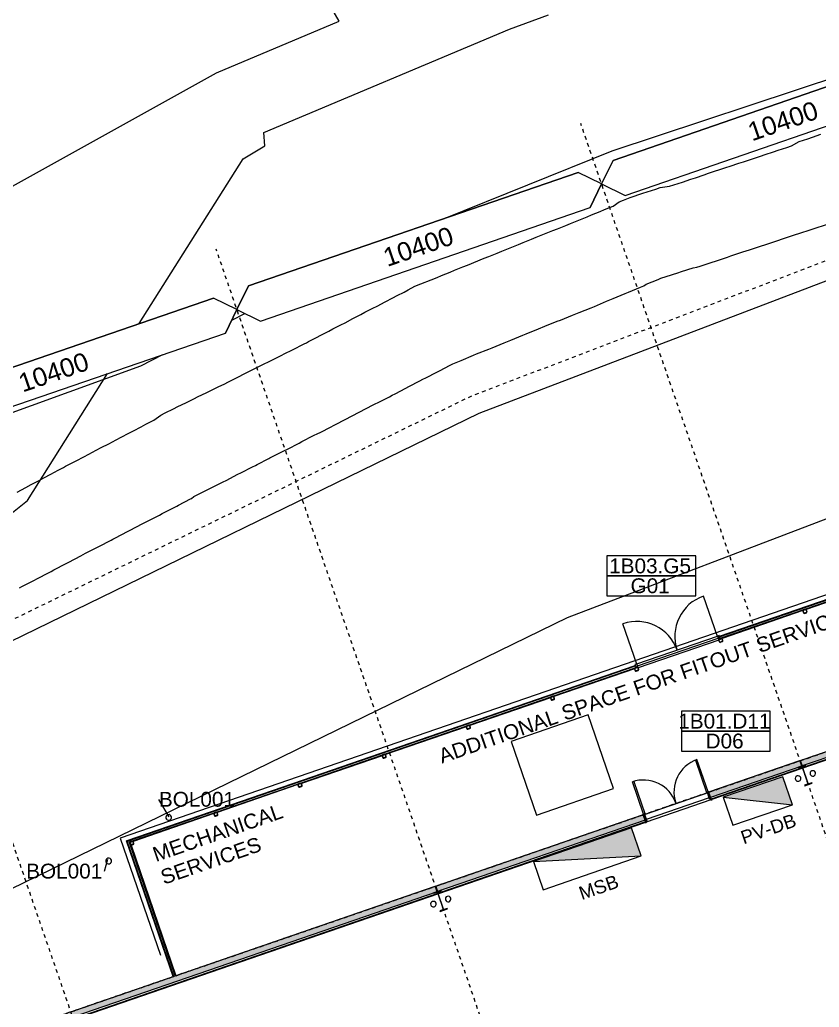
# Model space of a CAD drawing. Header units: metres. Extents: x -2477 to -2300, y 3875 to 4051.
# Drawn here: x -2451.52 to -2429.96, y 3998.58 to 4025.2 of the extents above; entities that cross this region are included whole.
import ezdxf

# ---------------------------------------------------------------- set-up
doc = ezdxf.new("R2010")
doc.units = ezdxf.units.M
for name, pattern in [('BOUNDARY Tighter', [0.008, 0.004, -0.002, 0, -0.002]), ('Grid Line', [0.021, 0.012, -0.003, 0.003, -0.003]), ('Overhead', [0.004, 0.0025, -0.0015])]:
    doc.linetypes.add(name, pattern=pattern)
for name, color, linetype, lineweight in [('A-ANNO-KEYN', 231, 'Continuous', 5), ('A-ANNO-NOTE', 131, 'Continuous', 5), ('A-DETL', 90, 'Continuous', 13), ('A-DETL-GENF', 92, 'Continuous', 5), ('A-DOOR', 31, 'Continuous', 5), ('A-DOOR-FRAM', 31, 'Continuous', 5), ('A-DOOR-IDEN', 31, 'Continuous', 5), ('A-FLOR', 192, 'Continuous', 5), ('A-FLOR-OVHD', 1, 'Overhead', 5), ('A-GENM', 13, 'Continuous', 5), ('A-GLAZ-CWMG', 51, 'Continuous', 5), ('A-WALL', 113, 'Continuous', 5), ('A-WALL-FNSH', 113, 'Continuous', 13), ('A-WALL-PATT', 111, 'Continuous', 13), ('C-PRKG', 70, 'Continuous', 5), ('C-TOPO', 7, 'Continuous', 5), ('C-TOPO-MAJR', 7, 'Continuous', 20), ('C-TOPO-MINR', 7, 'Continuous', 5), ('G-ANNO-TEXT', 231, 'Continuous', 5), ('P-SANR-FIXT', 6, 'Continuous', 5), ('S-BEAM', 12, 'Continuous', 5), ('S-COLS', 52, 'Continuous', 5), ('S-GRID', 1, 'Continuous', 5)]:
    doc.layers.add(name, color=color, linetype=linetype, lineweight=lineweight)
doc.styles.add('Arial', font='arial.ttf', dxfattribs={"height": 0.5})
doc.styles.add('Arial_1', font='arial.ttf', dxfattribs={"height": 0.36})
doc.styles.add('Arial_3', font='arial.ttf', dxfattribs={"height": 0.4})

# ---------------------------------------------------------------- blocks, each defined once
blk = doc.blocks.new('Mechanical - Condensers - Mechanical - Condensers-1249279-GA - Part A')
at = {"layer": 'A-GENM', "lineweight": 13}
for p, q in [((-2436.186, 4006.458), (-2438.266, 4005.742)), ((-2435.503, 4004.473), (-2436.186, 4006.458)), ((-2438.266, 4005.742), (-2437.583, 4003.756)), ((-2437.583, 4003.756), (-2435.503, 4004.473))]:
    blk.add_line(p, q, dxfattribs=at)
blk = doc.blocks.new('Downpipe - L Spreader - Default-3252010-GA - Part A')
at = {"layer": 'P-SANR-FIXT'}
for start, end in [(0, 180), (180, 0)]:
    blk.add_arc((-0.04, 0.15), 0.075, start, end, dxfattribs=at)
blk = doc.blocks.new('Downpipe - L Spreader - Default-3251983-GA - Part A')
at = {"layer": 'P-SANR-FIXT'}
for start, end in [(360, 180), (180, 360)]:
    blk.add_arc((-0.04, -0.15), 0.075, start, end, dxfattribs=at)
blk = doc.blocks.new('Structural Framing 2 - Structural Framing 1-1620312-GA - Part A')
at = {"layer": 'S-BEAM', "lineweight": 13}
for p, q in [((-2430.325, 4005.116), (-2430.522, 4005.048)), ((-2430.522, 4005.048), (-2430.518, 4005.035)), ((-2430.518, 4005.035), (-2430.437, 4005.063)), ((-2430.419, 4005.054), (-2430.265, 4004.607)), ((-2430.256, 4004.61), (-2430.41, 4005.057)), ((-2430.401, 4005.075), (-2430.32, 4005.103)), ((-2430.32, 4005.103), (-2430.325, 4005.116)), ((-2430.35, 4004.548), (-2430.153, 4004.616)), ((-2430.157, 4004.629), (-2430.238, 4004.601)), ((-2430.153, 4004.616), (-2430.157, 4004.629)), ((-2430.274, 4004.589), (-2430.355, 4004.561)), ((-2430.355, 4004.561), (-2430.35, 4004.548))]:
    blk.add_line(p, q, dxfattribs=at)
for centre, start, end in [((-2430.432, 4005.05), 19.0004, 109.0004), ((-2430.397, 4005.062), 109.0004, 199.0004), ((-2430.278, 4004.602), 289.0004, 19.0004), ((-2430.243, 4004.614), 199.0004, 289.0004)]:
    blk.add_arc(centre, 0.014, start, end, dxfattribs=at)
blk = doc.blocks.new('Door-Hinge-Double EXTERNAL - 2040x920x920x40-Solid Core-Metal Frame-Double Rebate Wraparound GRILLE-3531033-GA - Part A')
at = {"layer": 'A-DOOR'}
for p, q in [((-0.921, -0.1195), (-0.921, -1.0395)), ((-0.881, -0.1195), (-0.921, -0.1195)), ((-0.881, -1.0395), (-0.881, -0.1195)), ((0.881, -1.0395), (0.881, -0.1195)), ((0.881, -0.1195), (0.921, -0.1195)), ((0.921, -0.1195), (0.921, -1.0395)), ((-0.921, -1.0395), (-0.881, -1.0395)), ((0.921, -1.0395), (0.881, -1.0395))]:
    blk.add_line(p, q, dxfattribs=at)
for centre, start, end in [((-0.921, -0.1195), 270, 0), ((0.921, -0.1195), 180, 270)]:
    blk.add_arc(centre, 0.92, start, end, dxfattribs=at)
blk = doc.blocks.new('X_Door-Frame-Metal - Standard-3351241-GA - Part A')
at = {"layer": 'A-DOOR-FRAM'}
for p, q in [((-0.943, 0.1195), (-0.923, 0.1195)), ((-0.943, 0.1055), (-0.943, 0.1195)), ((-0.928, 0.1055), (-0.943, 0.1055)), ((-0.941, 0.1175), (-0.941, 0.1075)), ((-0.925, 0.1175), (-0.941, 0.1175)), ((-0.941, 0.1075), (-0.941, 0.1175)), ((-0.941, 0.1075), (-0.928, 0.1075)), ((-0.928, 0.1075), (-0.928, 0.1055)), ((-0.925, 0.0765), (-0.925, 0.1175)), ((-0.9, 0.0765), (-0.925, 0.0765)), ((-0.923, 0.1195), (-0.923, 0.0785)), ((-0.923, 0.0785), (-0.898, 0.0785)), ((-0.9, -0.0765), (-0.9, 0.0765)), ((-0.898, 0.0785), (-0.898, -0.0785)), ((0.898, 0.0785), (0.923, 0.0785)), ((0.898, -0.0785), (0.898, 0.0785)), ((0.9, 0.0765), (0.9, -0.0765)), ((0.925, 0.0765), (0.9, 0.0765)), ((0.923, 0.1195), (0.943, 0.1195)), ((0.923, 0.0785), (0.923, 0.1195)), ((0.925, 0.1175), (0.925, 0.0765)), ((0.941, 0.1175), (0.925, 0.1175)), ((0.928, 0.1055), (0.928, 0.1075)), ((0.928, 0.1075), (0.941, 0.1075)), ((0.943, 0.1055), (0.928, 0.1055)), ((0.941, 0.1075), (0.941, 0.1175)), ((0.941, 0.1175), (0.941, 0.1075)), ((0.943, 0.1195), (0.943, 0.1055)), ((-0.943, -0.1055), (-0.928, -0.1055)), ((-0.943, -0.1195), (-0.943, -0.1055)), ((-0.923, -0.1195), (-0.943, -0.1195)), ((-0.941, -0.1075), (-0.941, -0.1175)), ((-0.928, -0.1075), (-0.941, -0.1075)), ((-0.941, -0.1175), (-0.941, -0.1075)), ((-0.941, -0.1175), (-0.925, -0.1175)), ((-0.928, -0.1055), (-0.928, -0.1075)), ((-0.925, -0.0765), (-0.9, -0.0765)), ((-0.925, -0.1175), (-0.925, -0.0765)), ((-0.923, -0.0785), (-0.923, -0.1195)), ((-0.898, -0.0785), (-0.923, -0.0785)), ((0.923, -0.0785), (0.898, -0.0785)), ((0.9, -0.0765), (0.925, -0.0765)), ((0.923, -0.1195), (0.923, -0.0785)), ((0.943, -0.1195), (0.923, -0.1195)), ((0.925, -0.0765), (0.925, -0.1175)), ((0.925, -0.1175), (0.941, -0.1175)), ((0.928, -0.1055), (0.943, -0.1055)), ((0.928, -0.1075), (0.928, -0.1055)), ((0.941, -0.1075), (0.928, -0.1075)), ((0.941, -0.1175), (0.941, -0.1075)), ((0.941, -0.1075), (0.941, -0.1175)), ((0.943, -0.1055), (0.943, -0.1195))]:
    blk.add_line(p, q, dxfattribs=at)
blk = doc.blocks.new('Structural Framing 36 - Structural Framing 1-1636954-GA - Part A')
at = {"layer": 'S-BEAM', "lineweight": 13}
for p, q in [((-2440.158, 4001.73), (-2440.356, 4001.662)), ((-2440.351, 4001.649), (-2440.27, 4001.677)), ((-2440.235, 4001.689), (-2440.154, 4001.717)), ((-2440.154, 4001.717), (-2440.158, 4001.73)), ((-2440.356, 4001.662), (-2440.351, 4001.649)), ((-2440.253, 4001.668), (-2440.098, 4001.221)), ((-2440.089, 4001.224), (-2440.244, 4001.671)), ((-2440.107, 4001.203), (-2440.188, 4001.175)), ((-2440.188, 4001.175), (-2440.184, 4001.162)), ((-2440.184, 4001.162), (-2439.986, 4001.23)), ((-2439.991, 4001.243), (-2440.072, 4001.215)), ((-2439.986, 4001.23), (-2439.991, 4001.243))]:
    blk.add_line(p, q, dxfattribs=at)
for centre, start, end in [((-2440.266, 4001.664), 19.0004, 109.0004), ((-2440.23, 4001.676), 109.0004, 199.0004), ((-2440.112, 4001.216), 289.0004, 19.0004), ((-2440.076, 4001.228), 199.0004, 289.0004)]:
    blk.add_arc(centre, 0.014, start, end, dxfattribs=at)
blk = doc.blocks.new('Bollard_Typical - 150mm Diameter - BOL001 _fixed_-V15-GA - Part A')
at = {"layer": 'C-PRKG'}
for start, end in [(360, 180), (180, 0)]:
    blk.add_arc((0.0012, -0.075), 0.075, start, end, dxfattribs=at)
blk = doc.blocks.new('Rectangular Mullion - LVR002 - Swaged Louvre-3470593-GA - Part A')
at = {"layer": 'A-GLAZ-CWMG'}
for p, q in [((-2437.143, 4006.967), (-2434.926, 4007.73)), ((-2434.94, 4007.704), (-2437.116, 4006.955)), ((-2434.893, 4007.72), (-2434.931, 4007.707)), ((-2434.914, 4007.779), (-2434.9, 4007.739)), ((-2434.897, 4007.73), (-2434.893, 4007.72)), ((-2439.412, 4006.185), (-2437.195, 4006.949)), ((-2437.209, 4006.923), (-2439.385, 4006.173)), ((-2437.125, 4006.952), (-2437.2, 4006.926)), ((-2441.682, 4005.404), (-2439.464, 4006.167)), ((-2439.478, 4006.141), (-2441.654, 4005.392)), ((-2439.394, 4006.17), (-2439.47, 4006.144)), ((-2443.951, 4004.622), (-2441.734, 4005.386)), ((-2441.748, 4005.36), (-2443.924, 4004.611)), ((-2441.663, 4005.389), (-2441.739, 4005.363)), ((-2446.22, 4003.841), (-2444.003, 4004.605)), ((-2443.933, 4004.608), (-2444.008, 4004.582)), ((-2444.017, 4004.579), (-2446.193, 4003.829)), ((-2448.489, 4003.06), (-2446.272, 4003.823)), ((-2446.202, 4003.826), (-2446.277, 4003.8)), ((-2446.286, 4003.797), (-2448.462, 4003.048)), ((-2448.567, 4003.033), (-2448.541, 4003.042)), ((-2448.471, 4003.045), (-2448.542, 4003.02))]:
    blk.add_line(p, q, dxfattribs=at)
blk = doc.blocks.new('Rectangular Mullion - LVR002 - Swaged Louvre-V156-GA - Part A')
at = {"layer": 'A-GLAZ-CWMG'}
for p, q in [((-2448.639, 4003.068), (-2434.918, 4007.792)), ((-2434.915, 4007.783), (-2448.627, 4003.062)), ((-2448.621, 4003.059), (-2434.914, 4007.779)), ((-2434.918, 4007.792), (-2434.915, 4007.783)), ((-2434.914, 4007.779), (-2434.915, 4007.783)), ((-2448.627, 4003.062), (-2448.621, 4003.059))]:
    blk.add_line(p, q, dxfattribs=at)
blk = doc.blocks.new('Rectangular Mullion - LVR002 - Swaged Louvre-3470639-GA - Part A')
at = {"layer": 'A-GLAZ-CWMG'}
for p, q in [((-2432.632, 4008.525), (-2421.286, 4012.432)), ((-2421.325, 4012.397), (-2423.503, 4011.647)), ((-2421.28, 4012.413), (-2421.315, 4012.401)), ((-2421.3, 4012.472), (-2421.286, 4012.432)), ((-2421.286, 4012.432), (-2421.284, 4012.427)), ((-2421.281, 4012.419), (-2421.28, 4012.413)), ((-2423.594, 4011.616), (-2425.773, 4010.866)), ((-2423.513, 4011.644), (-2423.585, 4011.619)), ((-2425.863, 4010.835), (-2428.042, 4010.085)), ((-2425.782, 4010.863), (-2425.854, 4010.838)), ((-2428.133, 4010.053), (-2430.311, 4009.303)), ((-2428.051, 4010.081), (-2428.123, 4010.057)), ((-2430.402, 4009.272), (-2432.58, 4008.522)), ((-2430.321, 4009.3), (-2430.392, 4009.275)), ((-2432.59, 4008.519), (-2432.625, 4008.506))]:
    blk.add_line(p, q, dxfattribs=at)
blk = doc.blocks.new('Rectangular Mullion - LVR002 - Swaged Louvre-V157-GA - Part A')
at = {"layer": 'A-GLAZ-CWMG'}
for p, q in [((-2421.301, 4012.476), (-2432.673, 4008.56)), ((-2432.672, 4008.556), (-2421.3, 4012.472)), ((-2432.65, 4008.579), (-2421.304, 4012.485)), ((-2421.304, 4012.485), (-2421.301, 4012.476)), ((-2421.3, 4012.472), (-2421.301, 4012.476)), ((-2432.673, 4008.56), (-2432.672, 4008.556))]:
    blk.add_line(p, q, dxfattribs=at)
blk = doc.blocks.new('Rectangular Mullion - LVR002 - Swaged Louvre-3470592-GA - Part A')
at = {"layer": 'A-GLAZ-CWMG'}
for p, q in [((-2447.324, 3999.421), (-2448.567, 4003.033)), ((-2448.542, 4003.02), (-2448.52, 4002.956)), ((-2448.516, 4002.947), (-2447.305, 3999.427))]:
    blk.add_line(p, q, dxfattribs=at)
blk = doc.blocks.new('Rectangular Mullion - LVR002 - Swaged Louvre-V159-GA - Part A')
at = {"layer": 'A-GLAZ-CWMG'}
for p, q in [((-2447.377, 3999.403), (-2448.639, 4003.068)), ((-2448.621, 4003.059), (-2448.627, 4003.062)), ((-2448.627, 4003.062), (-2447.368, 3999.406)), ((-2447.364, 3999.407), (-2448.621, 4003.059)), ((-2447.368, 3999.406), (-2447.364, 3999.407))]:
    blk.add_line(p, q, dxfattribs=at)
blk = doc.blocks.new('aba - Structural Column - Steel - SHS - SHS100x100x9-3123692-GA - Part A')
at = {"layer": 'S-COLS', "lineweight": 15}
for p, q in [((-0.05, 0.0275), (-0.05, -0.0275)), ((-0.041, -0.0275), (-0.041, 0.0275)), ((0.0275, 0.05), (-0.0275, 0.05)), ((-0.0275, 0.041), (0.0275, 0.041)), ((0.041, 0.0275), (0.041, -0.0275)), ((0.05, -0.0275), (0.05, 0.0275)), ((0.0275, -0.041), (-0.0275, -0.041)), ((-0.0275, -0.05), (0.0275, -0.05))]:
    blk.add_line(p, q, dxfattribs=at)
for centre, radius, start, end in [((-0.0275, 0.0275), 0.0225, 90, 180), ((-0.0275, 0.0275), 0.0135, 90, 180), ((0.0275, 0.0275), 0.0225, 360, 90), ((0.0275, 0.0275), 0.0135, 0, 90), ((-0.0275, -0.0275), 0.0225, 180, 270), ((-0.0275, -0.0275), 0.0135, 180, 270), ((0.0275, -0.0275), 0.0135, 270, 0), ((0.0275, -0.0275), 0.0225, 270, 360)]:
    blk.add_arc(centre, radius, start, end, dxfattribs=at)
blk = doc.blocks.new('aba - Structural Column - Steel - SHS - SHS100x100x9-V165-GA - Part A')
at = {"layer": 'S-COLS', "lineweight": 15}
for p, q in [((-0.05, 0.018), (-0.05, -0.028)), ((-0.041, -0.028), (-0.041, 0.027)), ((0.027, 0.05), (-0.028, 0.05)), ((-0.028, 0.041), (0.027, 0.041)), ((0.041, 0.027), (0.041, -0.028)), ((0.05, -0.028), (0.05, 0.027)), ((0.027, -0.041), (-0.028, -0.041)), ((-0.028, -0.05), (0.027, -0.05))]:
    blk.add_line(p, q, dxfattribs=at)
for centre, radius, start, end in [((-0.028, 0.027), 0.0225, 90, 176.1889), ((-0.028, 0.027), 0.0135, 90, 180), ((0.027, 0.027), 0.0225, 360, 90), ((0.027, 0.027), 0.0135, 0, 90), ((-0.028, -0.028), 0.0225, 180, 270), ((-0.028, -0.028), 0.0135, 180, 270), ((0.027, -0.028), 0.0225, 270, 360), ((0.027, -0.028), 0.0135, 270, 0)]:
    blk.add_arc(centre, radius, start, end, dxfattribs=at)
blk = doc.blocks.new('Curtain_Wall_Louvre_DoubleDoor - Louvre Double Door-3474538-GA - Part A')
at = {"layer": 'A-DOOR'}
for p, q in [((-1.15, 0.065), (-1.15, 0.067)), ((-1.15, 0.067), (1.15, 0.067)), ((-1.15, 0.008), (-1.15, 0.065)), ((-1.15, 0.065), (1.15, 0.065)), ((1.15, 0.008), (-1.15, 0.008)), ((1.15, 0.067), (1.15, 0.065)), ((1.15, 0.065), (1.15, 0.008)), ((-1.15, -0.042), (-1.15, -1.192)), ((1.15, -0.042), (1.15, -1.192))]:
    blk.add_line(p, q, dxfattribs=at)
for centre, start, end in [((-1.15, -0.042), 270, 0), ((1.15, -0.042), 180, 270)]:
    blk.add_arc(centre, 1.15, start, end, dxfattribs=at)
blk = doc.blocks.new('Rectangular Mullion - 50x100mm-3470303-GA - Part A')
at = {"layer": 'A-GLAZ-CWMG'}
blk.add_line((-2391.276, 4022.85), (-2389.101, 4023.599), dxfattribs=at)
blk = doc.blocks.new('Rectangular Mullion - 50x100mm-3397065-GA - Part A')
at = {"layer": 'A-GLAZ-CWMG'}
for p, q in [((-0.05, 0.05), (0, 0.05)), ((-0.05, -0.008), (-0.05, 0.05)), ((0, 0.05), (0, -0.035)), ((0, -0.05), (-0.038, -0.05)), ((0, -0.044), (0, -0.05))]:
    blk.add_line(p, q, dxfattribs=at)
blk = doc.blocks.new('Rectangular Mullion - 50x100mm-V177-GA - Part A')
at = {"layer": 'A-GLAZ-CWMG'}
for p, q in [((0, 0.05), (-0.05, 0.05)), ((-0.05, 0.05), (-0.05, -0.008)), ((0, -0.035), (0, 0.05)), ((-0.038, -0.05), (0, -0.05)), ((0, -0.05), (0, -0.044))]:
    blk.add_line(p, q, dxfattribs=at)
blk = doc.blocks.new('Dimension - Grids _2D_ - 1-200-1063973-GA - Part A')
at = {"layer": 'A-DETL-GENF'}
for p, q in [((-4.523, 0.5), (-5.023, 0)), ((-5.023, 0), (-4.523, 0.5)), ((4.877, 0.5), (-4.523, 0.5)), ((-4.523, 0.5), (4.877, 0.5)), ((5.377, 0), (4.877, 0.5)), ((5.377, 0), (4.877, 0.5)), ((-5.023, 0), (-4.523, -0.5)), ((-5.023, 0), (-4.523, -0.5)), ((4.877, -0.5), (5.377, 0)), ((5.377, 0), (4.877, -0.5)), ((-4.523, -0.5), (4.877, -0.5)), ((-4.523, -0.5), (4.877, -0.5))]:
    blk.add_line(p, q, dxfattribs=at)
blk = doc.blocks.new('AA_DOOR_MARK _ TYPE MARK_HA2 - Mark _ Type Mark-1751130-GA - Part A')
at = {"layer": 'A-DOOR-IDEN'}
for p, q in [((0.00597, 0.0027), (-0.006, 0.0027)), ((-0.006, 0.0027), (-0.006, 0)), ((0.00597, 0), (0.00597, 0.0027)), ((0.00597, 0), (-0.006, 0)), ((0.00597, -0.0027), (0.00597, 0)), ((-0.006, 0), (0.00597, 0)), ((-0.006, 0), (-0.006, -0.0027)), ((-0.006, -0.0027), (0.00597, -0.0027))]:
    blk.add_line(p, q, dxfattribs=at)

msp = doc.modelspace()

# ---------------------------------------------------------------- hatches: boundary and pattern name
at = {"layer": 'A-DETL-GENF'}
for points in [[(-2430.6783, 4004.0363), (-2430.9388, 4004.7927), (-2432.5461, 4004.2392)], [(-2435.0218, 4003.4132), (-2437.6664, 4002.5025), (-2434.7614, 4002.6567)]]:
    msp.add_hatch(color=7, dxfattribs=at).paths.add_polyline_path(points)
at = {"layer": 'A-WALL-PATT', "lineweight": 5}
h = msp.add_hatch(dxfattribs=at)
h.set_pattern_fill('FP_2', color=256, style=0, pattern_type=2)
h.set_pattern_definition([(50, (0, 0), (1.45712932, -0.12721804), [0.1524, -1.676]), (355, (0, 0), (-0.281945, 1.5283891), [0.12192, -1.341]), (100.451, (0.1215, -0.0106), (1.1754654, 1.40045604), [0.12952, -1.425]), (46.184, (0, 0.4064), (2.1690393, -0.336383), [0.2286, -2.515]), (96.636, (0.1807, 0.3784), (1.8989447, 1.9797078), [0.19428, -2.137]), (351.184, (0, 0.4064), (1.8987952, 1.9793723), [0.18288, -2.012]), (21, (0.2032, 0.3048), (1.2127575, -0.81769772), [0.1524, -1.676]), (326, (0.2032, 0.3048), (0.4943831, 1.4734489), [0.12192, -1.341]), (71.451, (0.3043, 0.2366), (1.70703975, 0.65498953), [0.12952, -1.425]), (37.5, (0, 0), (0.02470865, 0.67643463), [0.06706, -1.258, 0.06706, -1.294, -1.346]), (37.5, (0, 0), (0.02470865, 0.67643463), [-2.686, 0.06706, -1.279]), (7.5, (0, 0), (0.5345543, 0.80143977), [0.06706, -0.70917, 0.06706, -1.227, -0.51308]), (7.5, (0, 0), (0.5345543, 0.80143977), [-2.071, 0.06706, -0.44602]), (327.5, (-0.45314, 0), (1.08472329, -0.04582854), [0.06706, -0.44094, 0.06706, -1.518, -2.103]), (327.5, (-0.45314, 0), (1.08472329, -0.04582854), [-2.093, 0.06706, -2.036]), (317.5, (-0.6563, 0), (1.18503097, 0.20341692), [0.06706, -0.59334, 0.06706, -0.98552, -1.494]), (317.5, (-0.6563, 0), (1.18503097, 0.20341692), [-1.713, 0.06706, -1.426])])
h.paths.add_polyline_path([(-2458.3605, 3995.4619), (-2450.0974, 3998.3072), (-2450.143, 3998.4396), (-2450.1557, 3998.4458), (-2458.4093, 3995.6037)])
h.paths.add_polyline_path([(-2450.0832, 3998.3121), (-2440.264, 4001.6932), (-2440.3096, 4001.8255), (-2440.3223, 4001.8317), (-2450.1226, 3998.4572), (-2450.1288, 3998.4444)])
h.paths.add_polyline_path([(-2440.2498, 4001.6981), (-2434.6557, 4003.6243), (-2434.7045, 4003.7661), (-2440.2892, 4001.8431), (-2440.2954, 4001.8304)])
h.paths.add_polyline_path([(-2432.8913, 4004.2318), (-2430.4306, 4005.0791), (-2430.4762, 4005.2115), (-2430.4889, 4005.2177), (-2432.9399, 4004.373), (-2432.9125, 4004.2931)])
h.paths.add_polyline_path([(-2430.4165, 4005.084), (-2420.5973, 4008.4651), (-2420.6429, 4008.5975), (-2420.6556, 4008.6037), (-2430.4558, 4005.2291), (-2430.462, 4005.2164)])
h.paths.add_polyline_path([(-2420.5831, 4008.47), (-2413.5778, 4010.8822), (-2413.6266, 4011.024), (-2420.6225, 4008.6151), (-2420.6287, 4008.6024), (-2420.5952, 4008.5051)])
h.paths.add_polyline_path([(-2411.8134, 4011.4897), (-2410.7639, 4011.8511), (-2410.8095, 4011.9835), (-2410.8222, 4011.9897), (-2411.862, 4011.6309), (-2411.8345, 4011.551)])
h.paths.add_polyline_path([(-2410.7497, 4011.856), (-2401.3081, 4015.1071), (-2401.3537, 4015.2394), (-2401.3664, 4015.2456), (-2406.7625, 4013.3876), (-2406.7565, 4013.3703), (-2408.3322, 4012.8277), (-2408.3382, 4012.845), (-2410.7891, 4012.0011), (-2410.7953, 4011.9884)])
h.paths.add_polyline_path([(-2401.294, 4015.1119), (-2391.853, 4018.3628), (-2391.8986, 4018.4952), (-2391.9113, 4018.5014), (-2401.3333, 4015.257), (-2401.3395, 4015.2443)])
h.paths.add_polyline_path([(-2391.8388, 4018.3677), (-2382.3978, 4021.6186), (-2382.4434, 4021.7509), (-2382.4561, 4021.7571), (-2391.8782, 4018.5128), (-2391.8844, 4018.5001)])
h.paths.add_polyline_path([(-2382.3836, 4021.6234), (-2371.8695, 4025.2438), (-2371.9183, 4025.3857), (-2382.423, 4021.7685), (-2382.4292, 4021.7558)])
h.paths.add_polyline_path([(-2370.1052, 4025.8514), (-2363.4875, 4028.1301), (-2363.5331, 4028.2624), (-2363.5458, 4028.2686), (-2370.1538, 4025.9925), (-2370.1263, 4025.9127)])
h.paths.add_polyline_path([(-2363.4733, 4028.1349), (-2356.7555, 4030.4481), (-2356.8044, 4030.5899), (-2363.5127, 4028.28), (-2363.5189, 4028.2673), (-2363.4813, 4028.1582)])
h.paths.add_polyline_path([(-2354.9912, 4031.0556), (-2353.9417, 4031.417), (-2353.9905, 4031.5588), (-2355.0398, 4031.1968), (-2355.0123, 4031.1169)])
h = msp.add_hatch(dxfattribs=at)
h.set_pattern_fill('FP_1', color=256, style=0, pattern_type=2)
h.set_pattern_definition([(0, (0, 0), (0.8128, 0.2032), [0.06706, -0.54254, 0.06706, -0.54254, -3.251]), (0, (0, 0), (0.8128, 0.2032), [-1.219, 0.06706, -1.152, 0.06706, -0.54254, -1.422]), (0, (0, 0), (0.8128, 0.2032), [-3.048, 0.06706, -0.33934, 0.06706, -0.94894]), (120, (0.3048, 0.1016), (-0.582376362, 0.602305448), [0.06706, -0.54254, 0.06706, -0.54254, -3.251]), (120, (0.3048, 0.1016), (-0.582376362, 0.602305448), [-1.219, 0.06706, -1.152, 0.06706, -0.54254, -1.422]), (120, (0.3048, 0.1016), (-0.582376362, 0.602305448), [-3.048, 0.06706, -0.33934, 0.06706, -0.94894]), (240, (0.4064, 0.508), (-0.230423638, -0.805505448), [0.06706, -0.54254, 0.06706, -0.54254, -3.251]), (240, (0.4064, 0.508), (-0.230423638, -0.805505448), [-1.219, 0.06706, -1.152, 0.06706, -0.54254, -1.422]), (240, (0.4064, 0.508), (-0.230423638, -0.805505448), [-3.048, 0.06706, -0.33934, 0.06706, -0.94894])])
h.paths.add_polyline_path([(-2458.3413, 3995.4061), (-2458.2498, 3995.4376), (-2458.2527, 3995.4461), (-2458.3442, 3995.4146)])
h.paths.add_polyline_path([(-2458.0607, 3995.5027), (-2434.6367, 4003.5692), (-2434.641, 4003.5765), (-2437.7191, 4002.5166), (-2458.0636, 3995.5112)])
h.paths.add_polyline_path([(-2432.8721, 4004.1761), (-2425.0632, 4006.8649), (-2425.0662, 4006.8734), (-2432.8751, 4004.1846), (-2432.8729, 4004.1784)])
h.paths.add_polyline_path([(-2422.4158, 4007.7765), (-2413.5588, 4010.8271), (-2413.5631, 4010.8344), (-2422.4187, 4007.7851), (-2422.4171, 4007.7805)])
h.paths.add_polyline_path([(-2411.7942, 4011.4339), (-2371.8505, 4025.1887), (-2371.8549, 4025.196), (-2411.7971, 4011.4424), (-2411.795, 4011.4362)])
h.paths.add_polyline_path([(-2370.0859, 4025.7956), (-2356.7366, 4030.393), (-2356.7409, 4030.4003), (-2356.8434, 4030.365), (-2370.0889, 4025.8041), (-2370.0867, 4025.7979)])
h.paths.add_polyline_path([(-2354.972, 4030.9998), (-2353.9225, 4031.3612), (-2353.9254, 4031.3697), (-2354.9749, 4031.0084), (-2354.9728, 4031.0022)])

# ---------------------------------------------------------------- linework, layer by layer
at = {"layer": 'A-ANNO-KEYN'}
for p, q in [((-2447.4865, 4003.7126), (-2447.7654, 4004.1767)), ((-2449.151, 4002.5603), (-2449.2402, 4002.2402))]:
    msp.add_line(p, q, dxfattribs=at)
at = {"layer": 'A-DETL', "linetype": 'BOUNDARY Tighter', "lineweight": 25}
for p, q in [((-2421.5847, 4021.8293), (-2439.332, 4015.0567)), ((-2439.332, 4015.0567), (-2456.1929, 4006.8399))]:
    msp.add_line(p, q, dxfattribs=at)
at = {"layer": 'A-DETL', "lineweight": 5}
for p, q in [((-2430.9388, 4004.7927), (-2432.5461, 4004.2392)), ((-2430.6783, 4004.0363), (-2430.9388, 4004.7927)), ((-2432.5461, 4004.2392), (-2432.2857, 4003.4828)), ((-2432.5461, 4004.2392), (-2430.6783, 4004.0363)), ((-2432.2857, 4003.4828), (-2430.6783, 4004.0363)), ((-2435.0218, 4003.4132), (-2437.6664, 4002.5025)), ((-2434.7614, 4002.6567), (-2435.0218, 4003.4132)), ((-2437.6664, 4002.5025), (-2434.7614, 4002.6567)), ((-2437.6664, 4002.5025), (-2437.4059, 4001.7461)), ((-2437.4059, 4001.7461), (-2434.7614, 4002.6567))]:
    msp.add_line(p, q, dxfattribs=at)
at = {"layer": 'A-FLOR'}
for p, q in [((-2439.1329, 4014.5975), (-2421.4112, 4021.3603)), ((-2436.7444, 4009.0869), (-2419.33, 4015.7325)), ((-2459.3815, 4004.7298), (-2439.1329, 4014.5975)), ((-2416.5871, 4014.2351), (-2448.8103, 4003.1395)), ((-2455.7635, 3999.8184), (-2436.7444, 4009.0869)), ((-2430.4558, 4005.2291), (-2430.4889, 4005.2177)), ((-2432.9244, 4004.2204), (-2434.6226, 4003.6357)), ((-2432.8913, 4004.2318), (-2432.9229, 4004.221)), ((-2434.6241, 4003.6352), (-2434.6557, 4003.6243)), ((-2448.8103, 4003.1395), (-2447.7241, 3999.9851)), ((-2440.2892, 4001.8431), (-2440.3223, 4001.8317))]:
    msp.add_line(p, q, dxfattribs=at)
at = {"layer": 'A-FLOR-OVHD'}
msp.add_line((-2458.2706, 3995.6515), (-2354.0747, 4031.5299), dxfattribs=at)
at = {"layer": 'A-WALL', "color": 250, "lineweight": 13}
for p, q in [((-2420.6556, 4008.6037), (-2430.4558, 4005.2291)), ((-2420.5973, 4008.4651), (-2430.4165, 4005.084)), ((-2430.4889, 4005.2177), (-2432.9402, 4004.3737)), ((-2430.4762, 4005.2115), (-2430.4889, 4005.2177)), ((-2430.4306, 4005.0791), (-2430.4762, 4005.2115)), ((-2430.4558, 4005.2291), (-2430.462, 4005.2164)), ((-2430.462, 4005.2164), (-2430.4165, 4005.084)), ((-2430.4306, 4005.0791), (-2432.8913, 4004.2318)), ((-2432.9402, 4004.3737), (-2432.8913, 4004.2318)), ((-2434.7045, 4003.7661), (-2440.2892, 4001.8431)), ((-2434.6557, 4003.6243), (-2440.2498, 4001.6981)), ((-2434.6557, 4003.6243), (-2434.7045, 4003.7661)), ((-2440.3223, 4001.8317), (-2450.1226, 3998.4572)), ((-2440.264, 4001.6932), (-2450.0832, 3998.3121)), ((-2440.3096, 4001.8255), (-2440.3223, 4001.8317)), ((-2440.264, 4001.6932), (-2440.3096, 4001.8255)), ((-2440.2892, 4001.8431), (-2440.2954, 4001.8304)), ((-2440.2954, 4001.8304), (-2440.2498, 4001.6981))]:
    msp.add_line(p, q, dxfattribs=at)
at = {"layer": 'A-WALL'}
for p, q in [((-2425.0662, 4006.8734), (-2432.8751, 4004.1846)), ((-2434.6951, 4003.7694), (-2432.9496, 4004.3704)), ((-2432.9477, 4004.3711), (-2432.9402, 4004.3737)), ((-2432.8816, 4004.1728), (-2434.627, 4003.5718)), ((-2432.8721, 4004.1761), (-2432.8797, 4004.1735)), ((-2434.6394, 4003.577), (-2458.0636, 3995.5112)), ((-2434.7045, 4003.7661), (-2434.697, 4003.7687)), ((-2434.6289, 4003.5711), (-2434.6365, 4003.5685))]:
    msp.add_line(p, q, dxfattribs=at)
at = {"layer": 'A-WALL', "color": 7}
for p, q in [((-2430.4165, 4005.084), (-2430.4306, 4005.0791)), ((-2432.8913, 4004.2318), (-2432.8751, 4004.1846)), ((-2434.6394, 4003.577), (-2434.6557, 4003.6243)), ((-2440.2498, 4001.6981), (-2440.264, 4001.6932))]:
    msp.add_line(p, q, dxfattribs=at)
at = {"layer": 'A-WALL-FNSH', "color": 7, "lineweight": 5}
for p, q in [((-2432.8721, 4004.1761), (-2425.0632, 4006.8649)), ((-2432.8751, 4004.1846), (-2432.8721, 4004.1761)), ((-2458.0522, 3995.5057), (-2434.6365, 4003.5685)), ((-2434.6365, 4003.5685), (-2434.6394, 4003.577))]:
    msp.add_line(p, q, dxfattribs=at)
at = {"layer": 'C-TOPO'}
for p, q in [((-2435.5396, 4021.6696), (-2429.0645, 4023.8139)), ((-2440.0895, 4019.8379), (-2435.5396, 4021.6696)), ((-2445.7992, 4017.1076), (-2445.4455, 4017.2853)), ((-2448.2523, 4015.8751), (-2447.6552, 4016.1751)), ((-2455.8153, 4013.1285), (-2448.2523, 4015.8751))]:
    msp.add_line(p, q, dxfattribs=at)
at = {"layer": 'C-TOPO-MAJR', "color": 8, "lineweight": 15}
for p, q in [((-2442.9069, 4025.161), (-2443.8734, 4026.8875)), ((-2446.2118, 4023.7715), (-2442.9069, 4025.161)), ((-2455.5043, 4018.6142), (-2446.2118, 4023.7715)), ((-2430.7092, 4021.801), (-2430.4953, 4021.9178)), ((-2430.4953, 4021.9178), (-2430.264, 4021.996)), ((-2430.264, 4021.996), (-2430.1425, 4022.036)), ((-2430.1425, 4022.036), (-2429.9114, 4022.1141)), ((-2431.1883, 4021.6426), (-2431.0638, 4021.6837)), ((-2431.0638, 4021.6837), (-2430.8344, 4021.7597)), ((-2430.8344, 4021.7597), (-2430.7092, 4021.801)), ((-2432.0023, 4021.3732), (-2431.5419, 4021.5257)), ((-2431.5419, 4021.5257), (-2431.4181, 4021.5665)), ((-2431.4181, 4021.5665), (-2431.1883, 4021.6426)), ((-2432.9408, 4021.0627), (-2432.4791, 4021.2156)), ((-2432.4791, 4021.2156), (-2432.3563, 4021.2561)), ((-2432.3563, 4021.2561), (-2432.1258, 4021.3325)), ((-2432.1258, 4021.3325), (-2432.0023, 4021.3732)), ((-2433.644, 4020.8279), (-2433.4197, 4020.9022)), ((-2433.4197, 4020.9022), (-2433.2979, 4020.9446)), ((-2433.2979, 4020.9446), (-2433.0633, 4021.0223)), ((-2433.0633, 4021.0223), (-2432.9408, 4021.0627)), ((-2434.6029, 4020.5652), (-2434.3667, 4020.6397)), ((-2434.3667, 4020.6397), (-2434.2502, 4020.6782)), ((-2434.2502, 4020.6782), (-2434.0008, 4020.7121)), ((-2434.0008, 4020.7121), (-2433.7651, 4020.7901)), ((-2433.7651, 4020.7901), (-2433.644, 4020.8279)), ((-2435.356, 4020.2894), (-2435.2368, 4020.3376)), ((-2435.2368, 4020.3376), (-2435.0591, 4020.4119)), ((-2435.0591, 4020.4119), (-2434.719, 4020.527)), ((-2434.719, 4020.527), (-2434.6029, 4020.5652)), ((-2435.8658, 4020.0344), (-2435.7453, 4020.0843)), ((-2435.7453, 4020.0843), (-2435.5183, 4020.1756)), ((-2435.5183, 4020.1756), (-2435.356, 4020.2894)), ((-2436.6668, 4019.7107), (-2436.2164, 4019.892)), ((-2436.2164, 4019.892), (-2436.0954, 4019.942)), ((-2436.0954, 4019.942), (-2435.8658, 4020.0344)), ((-2437.5924, 4019.3371), (-2437.1399, 4019.5192)), ((-2437.1399, 4019.5192), (-2437.0171, 4019.5665)), ((-2437.0171, 4019.5665), (-2436.7906, 4019.6577)), ((-2436.7906, 4019.6577), (-2436.6668, 4019.7107)), ((-2437.9415, 4019.1958), (-2437.7154, 4019.2868)), ((-2437.7154, 4019.2868), (-2437.5924, 4019.3371)), ((-2438.5167, 4018.9635), (-2438.0649, 4019.1453)), ((-2438.0649, 4019.1453), (-2437.9415, 4019.1958)), ((-2439.4411, 4018.5898), (-2438.9899, 4018.7714)), ((-2438.9899, 4018.7714), (-2438.866, 4018.8221)), ((-2438.866, 4018.8221), (-2438.6402, 4018.913)), ((-2438.6402, 4018.913), (-2438.5167, 4018.9635)), ((-2439.7909, 4018.4482), (-2439.5652, 4018.5391)), ((-2439.5652, 4018.5391), (-2439.4411, 4018.5898)), ((-2440.8594, 4018.0165), (-2440.2651, 4018.2557)), ((-2440.2651, 4018.2557), (-2440.1403, 4018.3085)), ((-2440.1403, 4018.3085), (-2439.9153, 4018.3991)), ((-2439.9153, 4018.3991), (-2439.7909, 4018.4482)), ((-2441.1558, 4017.862), (-2441.0466, 4017.919)), ((-2441.0466, 4017.919), (-2440.8594, 4018.0165)), ((-2441.668, 4017.5962), (-2441.4527, 4017.7083)), ((-2441.4527, 4017.7083), (-2441.3413, 4017.7654)), ((-2441.3413, 4017.7654), (-2441.1558, 4017.862)), ((-2442.209, 4017.3149), (-2441.9939, 4017.4269)), ((-2441.9939, 4017.4269), (-2441.8833, 4017.4841)), ((-2441.8833, 4017.4841), (-2441.668, 4017.5962)), ((-2442.7453, 4017.0345), (-2442.5322, 4017.1455)), ((-2442.5322, 4017.1455), (-2442.317, 4017.2575)), ((-2442.317, 4017.2575), (-2442.209, 4017.3149)), ((-2443.1856, 4016.8075), (-2443.0743, 4016.8651)), ((-2443.0743, 4016.8651), (-2442.8592, 4016.9771)), ((-2442.8592, 4016.9771), (-2442.7453, 4017.0345)), ((-2443.7276, 4016.5256), (-2443.5124, 4016.6378)), ((-2443.5124, 4016.6378), (-2443.4007, 4016.6955)), ((-2443.4007, 4016.6955), (-2443.1856, 4016.8075)), ((-2444.221, 4016.2772), (-2444.0523, 4016.3608)), ((-2444.0523, 4016.3608), (-2443.9593, 4016.4068)), ((-2443.9593, 4016.4068), (-2443.8475, 4016.4646)), ((-2443.8475, 4016.4646), (-2443.7893, 4016.4935)), ((-2443.7893, 4016.4935), (-2443.7276, 4016.5256)), ((-2444.8113, 4015.9825), (-2444.5021, 4016.1356)), ((-2444.5021, 4016.1356), (-2444.3331, 4016.2193)), ((-2444.3331, 4016.2193), (-2444.221, 4016.2772)), ((-2445.2654, 4015.7525), (-2445.1467, 4015.8138)), ((-2445.1467, 4015.8138), (-2444.9297, 4015.9213)), ((-2444.9297, 4015.9213), (-2444.8113, 4015.9825)), ((-2445.8145, 4015.4786), (-2445.6027, 4015.5835)), ((-2445.6027, 4015.5835), (-2445.4824, 4015.645)), ((-2445.4824, 4015.645), (-2445.2654, 4015.7525)), ((-2446.368, 4015.207), (-2446.15, 4015.3114)), ((-2446.15, 4015.3114), (-2446.009, 4015.379)), ((-2446.009, 4015.379), (-2445.891, 4015.4407)), ((-2445.891, 4015.4407), (-2445.8145, 4015.4786)), ((-2446.8251, 4014.979), (-2446.7052, 4015.0409)), ((-2446.7052, 4015.0409), (-2446.4875, 4015.1452)), ((-2446.4875, 4015.1452), (-2446.368, 4015.207)), ((-2447.3752, 4014.7108), (-2447.2552, 4014.7729)), ((-2447.2552, 4014.7729), (-2447.0377, 4014.8771)), ((-2447.0377, 4014.8771), (-2446.8251, 4014.979)), ((-2447.9061, 4014.4085), (-2447.7128, 4014.5452)), ((-2447.7128, 4014.5452), (-2447.5924, 4014.6067)), ((-2447.5924, 4014.6067), (-2447.3752, 4014.7108)), ((-2448.4504, 4014.1198), (-2448.2417, 4014.2286)), ((-2448.2417, 4014.2286), (-2448.1139, 4014.2952)), ((-2448.1139, 4014.2952), (-2447.9892, 4014.3604)), ((-2447.9892, 4014.3604), (-2447.9061, 4014.4085)), ((-2448.915, 4013.8785), (-2448.7855, 4013.9455)), ((-2448.7855, 4013.9455), (-2448.5779, 4014.0539)), ((-2448.5779, 4014.0539), (-2448.4504, 4014.1198)), ((-2449.4562, 4013.5966), (-2449.3233, 4013.6653)), ((-2449.3233, 4013.6653), (-2449.1189, 4013.772)), ((-2449.1189, 4013.772), (-2448.915, 4013.8785)), ((-2449.9966, 4013.3144), (-2449.7942, 4013.419)), ((-2449.7942, 4013.419), (-2449.6592, 4013.4888)), ((-2449.6592, 4013.4888), (-2449.4562, 4013.5966)), ((-2450.4782, 4013.0619), (-2450.3347, 4013.134)), ((-2450.3347, 4013.134), (-2450.28, 4013.1631)), ((-2450.28, 4013.1631), (-2450.1419, 4013.2345)), ((-2450.1419, 4013.2345), (-2449.9966, 4013.3144)), ((-2450.8723, 4012.8487), (-2450.6768, 4012.9544)), ((-2450.6768, 4012.9544), (-2450.4782, 4013.0619)), ((-2451.5889, 4012.466), (-2451.3576, 4012.5911)), ((-2451.3576, 4012.5911), (-2451.2078, 4012.6685)), ((-2451.2078, 4012.6685), (-2451.0145, 4012.7731)), ((-2451.0145, 4012.7731), (-2450.8723, 4012.8487))]:
    msp.add_line(p, q, dxfattribs=at)
at = {"layer": 'C-TOPO-MINR', "color": 253}
for p, q in [((-2438.3123, 4024.9484), (-2437.2617, 4025.336)), ((-2444.9333, 4022.1648), (-2438.3123, 4024.9484)), ((-2444.9054, 4021.8077), (-2444.9333, 4022.1648)), ((-2445.4933, 4021.4526), (-2444.9054, 4021.8077)), ((-2448.2956, 4017.0122), (-2445.4933, 4021.4526)), ((-2430.5101, 4019.4402), (-2430.1798, 4019.5492)), ((-2430.1798, 4019.5492), (-2430.0947, 4019.5774)), ((-2430.0947, 4019.5774), (-2429.7625, 4019.687)), ((-2431.0986, 4019.2457), (-2430.9246, 4019.3033)), ((-2430.9246, 4019.3033), (-2430.5961, 4019.4117)), ((-2430.5961, 4019.4117), (-2430.5101, 4019.4402)), ((-2432.018, 4018.9419), (-2431.8401, 4019.0008)), ((-2431.8401, 4019.0008), (-2431.5143, 4019.1084)), ((-2431.5143, 4019.1084), (-2431.4263, 4019.1375)), ((-2431.4263, 4019.1375), (-2431.0986, 4019.2457)), ((-2432.7575, 4018.6919), (-2432.4343, 4018.8044)), ((-2432.4343, 4018.8044), (-2432.343, 4018.8346)), ((-2432.343, 4018.8346), (-2432.018, 4018.9419)), ((-2433.677, 4018.4131), (-2433.359, 4018.5182)), ((-2433.359, 4018.5182), (-2433.2602, 4018.5316)), ((-2433.2602, 4018.5316), (-2433.1669, 4018.5625)), ((-2433.1669, 4018.5625), (-2432.8455, 4018.6627)), ((-2432.8455, 4018.6627), (-2432.7575, 4018.6919)), ((-2434.6234, 4018.071), (-2434.2981, 4018.2025)), ((-2434.2981, 4018.2025), (-2434.2265, 4018.2324)), ((-2434.2265, 4018.2324), (-2434.0896, 4018.2788)), ((-2434.0896, 4018.2788), (-2433.7714, 4018.3833)), ((-2433.7714, 4018.3833), (-2433.677, 4018.4131)), ((-2435.0992, 4017.8565), (-2434.7795, 4017.9888)), ((-2434.7795, 4017.9888), (-2434.6885, 4018.0254)), ((-2434.6885, 4018.0254), (-2434.6234, 4018.071)), ((-2435.691, 4017.6149), (-2435.5119, 4017.687)), ((-2435.5119, 4017.687), (-2435.1909, 4017.8196)), ((-2435.1909, 4017.8196), (-2435.0992, 4017.8565)), ((-2436.435, 4017.3128), (-2436.1091, 4017.4383)), ((-2436.1091, 4017.4383), (-2436.0195, 4017.4744)), ((-2436.0195, 4017.4744), (-2435.691, 4017.6149)), ((-2436.9396, 4017.1076), (-2436.6132, 4017.241)), ((-2436.6132, 4017.241), (-2436.435, 4017.3128)), ((-2437.8597, 4016.7332), (-2437.5319, 4016.8672)), ((-2437.5319, 4016.8672), (-2437.3556, 4016.9382)), ((-2437.3556, 4016.9382), (-2437.0283, 4017.0719)), ((-2437.0283, 4017.0719), (-2436.9396, 4017.1076)), ((-2438.2762, 4016.5635), (-2437.9474, 4016.6979)), ((-2437.9474, 4016.6979), (-2437.8597, 4016.7332)), ((-2439.1969, 4016.1934), (-2438.8667, 4016.3237)), ((-2438.8667, 4016.3237), (-2438.7798, 4016.3587)), ((-2438.7798, 4016.3587), (-2438.4506, 4016.4933)), ((-2438.4506, 4016.4933), (-2438.2762, 4016.5635)), ((-2439.6142, 4016.0187), (-2439.283, 4016.1588)), ((-2439.283, 4016.1588), (-2439.1969, 4016.1934)), ((-2440.2018, 4015.7393), (-2439.9118, 4015.8904)), ((-2439.9118, 4015.8904), (-2439.8405, 4015.9276)), ((-2439.8405, 4015.9276), (-2439.6142, 4016.0187)), ((-2440.649, 4015.5088), (-2440.5678, 4015.5511)), ((-2440.5678, 4015.5511), (-2440.2721, 4015.7027)), ((-2440.2721, 4015.7027), (-2440.2018, 4015.7393)), ((-2441.3911, 4015.1206), (-2441.1046, 4015.2727)), ((-2441.1046, 4015.2727), (-2441.0238, 4015.3148)), ((-2441.0238, 4015.3148), (-2440.7302, 4015.4665)), ((-2440.7302, 4015.4665), (-2440.649, 4015.5088)), ((-2441.8536, 4014.885), (-2441.5512, 4015.0372)), ((-2441.5512, 4015.0372), (-2441.4716, 4015.0787)), ((-2441.4716, 4015.0787), (-2441.3911, 4015.1206)), ((-2442.229, 4014.6906), (-2441.9336, 4014.8433)), ((-2441.9336, 4014.8433), (-2441.8536, 4014.885)), ((-2442.7069, 4014.4429), (-2442.6842, 4014.4548)), ((-2442.6842, 4014.4548), (-2442.6048, 4014.4961)), ((-2442.6048, 4014.4961), (-2442.3087, 4014.6491)), ((-2442.3087, 4014.6491), (-2442.229, 4014.6906)), ((-2443.4184, 4014.0777), (-2443.121, 4014.2314)), ((-2443.121, 4014.2314), (-2443.0591, 4014.2621)), ((-2443.0591, 4014.2621), (-2443.025, 4014.2789)), ((-2443.025, 4014.2789), (-2442.7283, 4014.4323)), ((-2442.7283, 4014.4323), (-2442.7069, 4014.4429)), ((-2443.9067, 4013.829), (-2443.5928, 4013.9913)), ((-2443.5928, 4013.9913), (-2443.48, 4014.0472)), ((-2443.48, 4014.0472), (-2443.4184, 4014.0777)), ((-2444.3004, 4013.6273), (-2443.9855, 4013.79)), ((-2443.9855, 4013.79), (-2443.9067, 4013.829)), ((-2444.7738, 4013.3876), (-2444.6978, 4013.4253)), ((-2444.6978, 4013.4253), (-2444.3787, 4013.5885)), ((-2444.3787, 4013.5885), (-2444.3004, 4013.6273)), ((-2445.5596, 4012.985), (-2445.2425, 4013.149)), ((-2445.2425, 4013.149), (-2445.1647, 4013.1863)), ((-2445.1647, 4013.1863), (-2445.1144, 4013.2104)), ((-2445.1144, 4013.2104), (-2444.8013, 4013.374)), ((-2444.8013, 4013.374), (-2444.7738, 4013.3876)), ((-2445.9549, 4012.7835), (-2445.6369, 4012.948)), ((-2445.6369, 4012.948), (-2445.5596, 4012.985)), ((-2446.4251, 4012.5461), (-2446.1067, 4012.7108)), ((-2446.1067, 4012.7108), (-2446.0299, 4012.7476)), ((-2446.0299, 4012.7476), (-2445.9549, 4012.7835)), ((-2446.8881, 4012.2986), (-2446.8207, 4012.3463)), ((-2446.8207, 4012.3463), (-2446.5013, 4012.5096)), ((-2446.5013, 4012.5096), (-2446.4251, 4012.5461)), ((-2447.3554, 4012.0528), (-2447.2829, 4012.0905)), ((-2447.2829, 4012.0905), (-2447.2386, 4012.1136)), ((-2447.2386, 4012.1136), (-2446.9171, 4012.2818)), ((-2446.9171, 4012.2818), (-2446.8881, 4012.2986)), ((-2448.0745, 4011.6806), (-2447.7499, 4011.8484)), ((-2447.7499, 4011.8484), (-2447.6784, 4011.8858)), ((-2447.6784, 4011.8858), (-2447.3554, 4012.0528)), ((-2448.5405, 4011.4389), (-2448.2144, 4011.6075)), ((-2448.2144, 4011.6075), (-2448.1444, 4011.6441)), ((-2448.1444, 4011.6441), (-2448.0745, 4011.6806)), ((-2448.9372, 4011.2329), (-2448.6097, 4011.4022)), ((-2448.6097, 4011.4022), (-2448.5405, 4011.4389)), ((-2449.4025, 4010.9905), (-2449.3841, 4011.0003)), ((-2449.3841, 4011.0003), (-2449.0549, 4011.1704)), ((-2449.0549, 4011.1704), (-2449.0057, 4011.1974)), ((-2449.0057, 4011.1974), (-2448.9372, 4011.2329)), ((-2450.1982, 4010.5759), (-2449.8742, 4010.7482)), ((-2449.8742, 4010.7482), (-2449.8088, 4010.7836)), ((-2449.8088, 4010.7836), (-2449.7424, 4010.8195)), ((-2449.7424, 4010.8195), (-2449.4025, 4010.9905)), ((-2450.5977, 4010.3679), (-2450.2624, 4010.5412)), ((-2450.2624, 4010.5412), (-2450.1982, 4010.5759)), ((-2451.061, 4010.1255), (-2450.7234, 4010.3)), ((-2450.7234, 4010.3), (-2450.6741, 4010.3266)), ((-2450.6741, 4010.3266), (-2450.5977, 4010.3679)), ((-2451.4575, 4009.9188), (-2451.1179, 4010.0943)), ((-2451.1179, 4010.0943), (-2451.061, 4010.1255)), ((-2451.5222, 4009.8839), (-2451.4575, 4009.9188))]:
    msp.add_line(p, q, dxfattribs=at)
at = {"layer": 'C-TOPO-MINR', "color": 254}
for p, q in [((-2451.309, 4012.2374), (-2449.1484, 4015.6609)), ((-2458.8105, 4006.3379), (-2451.309, 4012.2374))]:
    msp.add_line(p, q, dxfattribs=at)
at = {"layer": 'S-GRID', "linetype": 'Grid Line'}
for p, q in [((-2339.5447, 4036.533), (-2476.7199, 3989.2988)), ((-2414.8157, 3959.7541), (-2436.3879, 4022.4028)), ((-2424.649, 3956.3681), (-2446.2212, 4019.0168)), ((-2434.4824, 3952.9821), (-2456.0546, 4015.6308))]:
    msp.add_line(p, q, dxfattribs=at)

# ---------------------------------------------------------------- block references
at = {"layer": 'A-DETL-GENF', "rotation": 19.00040712023049}
for p in [(-2431.0789, 4022.4117), (-2440.9122, 4019.0258), (-2450.7456, 4015.6398)]:
    msp.add_blockref('Dimension - Grids _2D_ - 1-200-1063973-GA - Part A', p, dxfattribs=at)
at = {"layer": 'A-DOOR'}
for name, p, rotation in [('Curtain_Wall_Louvre_DoubleDoor - Louvre Double Door-3474538-GA - Part A', (-2433.7762, 4008.1628), 199.0004071201863), ('Door-Hinge-Double EXTERNAL - 2040x920x920x40-Solid Core-Metal Frame-Double Rebate Wraparound GRILLE-3531033-GA - Part A', (-2433.7883, 4003.9711), 199.0004071202119)]:
    msp.add_blockref(name, p, dxfattribs=dict(at, rotation=rotation))
at = {"layer": 'A-DOOR-FRAM', "rotation": 199.0004071202119}
msp.add_blockref('X_Door-Frame-Metal - Standard-3351241-GA - Part A', (-2433.7883, 4003.9711), dxfattribs=at)
at = {"layer": 'A-DOOR-IDEN', "xscale": 199.9999999999999, "yscale": 199.9999999999999, "zscale": 199.9999999999999}
for p in [(-2434.4847, 4010.2105), (-2432.4751, 4006.0244)]:
    msp.add_blockref('AA_DOOR_MARK _ TYPE MARK_HA2 - Mark _ Type Mark-1751130-GA - Part A', p, dxfattribs=at)
at = {"layer": 'A-GENM'}
msp.add_blockref('Mechanical - Condensers - Mechanical - Condensers-1249279-GA - Part A', (0, 0), dxfattribs=at)
at = {"layer": 'A-GLAZ-CWMG'}
for name, p in [('Rectangular Mullion - LVR002 - Swaged Louvre-V157-GA - Part A', (0, 0)), ('Rectangular Mullion - LVR002 - Swaged Louvre-3470639-GA - Part A', (0, 0)), ('Rectangular Mullion - 50x100mm-3470303-GA - Part A', (-43.6042, -15.0145)), ('Rectangular Mullion - LVR002 - Swaged Louvre-V156-GA - Part A', (0, 0)), ('Rectangular Mullion - LVR002 - Swaged Louvre-3470593-GA - Part A', (0, 0)), ('Rectangular Mullion - LVR002 - Swaged Louvre-V159-GA - Part A', (0, 0)), ('Rectangular Mullion - LVR002 - Swaged Louvre-3470592-GA - Part A', (0, 0))]:
    msp.add_blockref(name, p, dxfattribs=at)
at = {"layer": 'A-GLAZ-CWMG', "rotation": 19.00040712018626}
msp.add_blockref('Rectangular Mullion - 50x100mm-V177-GA - Part A', (-2432.6416, 4008.5535), dxfattribs=at)
at = {"layer": 'A-GLAZ-CWMG', "extrusion": (0, 0, -1), "rotation": 340.9995928798138}
msp.add_blockref('Rectangular Mullion - 50x100mm-3397065-GA - Part A', (2434.9108, 4007.7721), dxfattribs=at)
at = {"layer": 'C-PRKG', "rotation": 14.44475166208499}
for p in [(-2447.5219, 4003.7679), (-2449.1399, 4002.5923)]:
    msp.add_blockref('Bollard_Typical - 150mm Diameter - BOL001 _fixed_-V15-GA - Part A', p, dxfattribs=at)
at = {"layer": 'P-SANR-FIXT'}
for name, p, rotation in [('Downpipe - L Spreader - Default-3252010-GA - Part A', (-2430.0458, 4004.7516), 19.00040712024361), ('Downpipe - L Spreader - Default-3251983-GA - Part A', (-2430.5181, 4004.589), 199.0004071202827), ('Downpipe - L Spreader - Default-3251983-GA - Part A', (-2440.3515, 4001.203), 199.0004071202827), ('Downpipe - L Spreader - Default-3252010-GA - Part A', (-2439.8791, 4001.3656), 19.00040712024361)]:
    msp.add_blockref(name, p, dxfattribs=dict(at, rotation=rotation))
at = {"layer": 'S-BEAM'}
for name in ['Structural Framing 2 - Structural Framing 1-1620312-GA - Part A', 'Structural Framing 36 - Structural Framing 1-1636954-GA - Part A']:
    msp.add_blockref(name, (0, 0), dxfattribs=at)
at = {"layer": 'S-COLS', "lineweight": 15, "rotation": 19.00040712015785}
for name, p in [('aba - Structural Column - Steel - SHS - SHS100x100x9-3123692-GA - Part A', (-2430.3451, 4009.2545)), ('aba - Structural Column - Steel - SHS - SHS100x100x9-V165-GA - Part A', (-2432.6143, 4008.4731)), ('aba - Structural Column - Steel - SHS - SHS100x100x9-3123692-GA - Part A', (-2434.8836, 4007.6917)), ('aba - Structural Column - Steel - SHS - SHS100x100x9-3123692-GA - Part A', (-2437.1528, 4006.9103)), ('aba - Structural Column - Steel - SHS - SHS100x100x9-3123692-GA - Part A', (-2439.4221, 4006.129)), ('aba - Structural Column - Steel - SHS - SHS100x100x9-3123692-GA - Part A', (-2441.6913, 4005.3476)), ('aba - Structural Column - Steel - SHS - SHS100x100x9-3123692-GA - Part A', (-2443.9605, 4004.5662)), ('aba - Structural Column - Steel - SHS - SHS100x100x9-3123692-GA - Part A', (-2446.2298, 4003.7848)), ('aba - Structural Column - Steel - SHS - SHS100x100x9-3123692-GA - Part A', (-2448.499, 4003.0034))]:
    msp.add_blockref(name, p, dxfattribs=at)

# ---------------------------------------------------------------- texts
at = {"layer": 'A-ANNO-KEYN', "char_height": 0.4, "width": 2.533332, "attachment_point": 1, "style": 'Arial_3'}
for insert in [(-2447.7654, 4004.3848), (-2451.3442, 4002.4482)]:
    msp.add_mtext('BOL001', dxfattribs=dict(at, insert=insert))
at = {"layer": 'A-ANNO-NOTE', "char_height": 0.5, "width": 2.324894, "attachment_point": 1, "rotation": 19.00041, "style": 'Arial'}
for insert in [(-2431.9372, 4022.3948), (-2441.7706, 4019.0088), (-2451.6039, 4015.6228)]:
    msp.add_mtext('10400', dxfattribs=dict(at, insert=insert))
at = {"layer": 'A-DOOR-IDEN', "char_height": 0.4, "attachment_point": 1, "style": 'Arial_3'}
for s, insert, width in [('1B03.G5', (-2435.6225, 4010.6772), 2.725737), ('G01', (-2435.0462, 4010.142), 1.298734), ('1B01.D11', (-2433.759, 4006.4912), 3.07848), ('D06', (-2433.0227, 4005.9559), 1.266666)]:
    msp.add_mtext(s, dxfattribs=dict(at, insert=insert, width=width))
at = {"layer": 'G-ANNO-TEXT', "color": 7, "attachment_point": 1}
for s, insert, char_height, width, rotation, style in [('ADDITIONAL SPACE FOR FITOUT SERVICES', (-2440.2663, 4005.5227), 0.4, 14.686915, 19.187, 'Arial_3'), ('MECHANICAL ', (-2447.9768, 4002.8677), 0.4, 4.713922, 19.187, 'Arial_3'), ('PV-DB', (-2432.1141, 4003.3079), 0.36, 1.827848, 19.00041, 'Arial_1'), ('SERVICES', (-2447.7637, 4002.2555), 0.4, 3.511391, 19.187, 'Arial_3'), ('MSB', (-2436.4791, 4001.8049), 0.36, 1.298734, 19.00041, 'Arial_1')]:
    msp.add_mtext(s, dxfattribs=dict(at, insert=insert, char_height=char_height, width=width, rotation=rotation, style=style))

doc.saveas('drawing.dxf')
